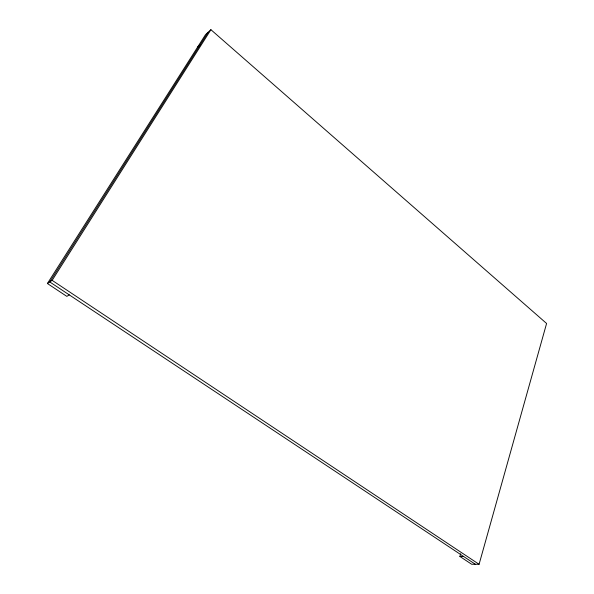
<?xml version="1.0" encoding="UTF-8"?>
<svg xmlns="http://www.w3.org/2000/svg" width="594" height="594" viewBox="0 0 594 594"><rect width="100%" height="100%" fill="white"/><g stroke="black" fill="none" stroke-linecap="round" stroke-linejoin="round"><path stroke-width="0.89" d="M460.669 553.779L459.882 556.452L471.673 564.255L479.083 564.3L546.591 323.47L210.915 29.7L205.494 34.69L47.409 283.516L66.832 296.376L69.275 294.884M47.409 283.516L52.146 280.338L210.915 29.7M208.19 32.21L49.762 281.942L475.363 564.278M197.572 47.164L200.26 44.713M459.882 556.452L463.55 556.444M52.146 280.338L479.083 564.3"/></g></svg>
